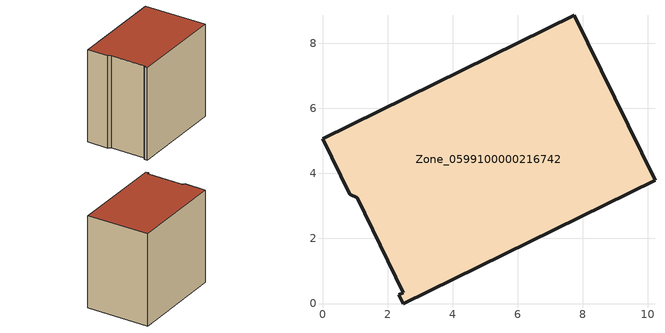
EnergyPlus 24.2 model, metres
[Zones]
Zone_0599100000216742
 floor ground (C_G): 2.48,0.34 1.07,3.25 0.84,3.36 0,5.07 7.75,8.86 10.23,3.79 2.48,0 2.34,0.27 z0
 wall outside (C_F): 2.48,0 10.23,3.79 7.75,8.86 0,5.07 0.84,3.36 1.07,3.25 2.48,0.34 2.34,0.27 2.48,0 z0:8.35
 roof outside (C_R): 1.07,3.25 2.48,0.34 2.34,0.27 2.48,0 10.23,3.79 7.75,8.86 0,5.07 0.84,3.36 z8.35
[BUILDING]
Pand.0599100000216742: North Axis=0; Terrain=City; Loads Convergence Tolerance Value=0.04; Temperature Convergence Tolerance Value=0.4; Solar Distribution=FullExterior; Maximum Number of Warmup Days=25; Minimum Number of Warmup Days=1
[Site:Location]
Rotterdam.The.Hague.AP_ZH_NLD Design_Conditions: Latitude=51.96; Longitude=4.45; Time Zone=1; Elevation=-4.5
[SITE:GROUNDTEMPERATURE:BUILDINGSURFACE]
18, 18, 18, 18, 18, 18, 18, 18, 18, 18, 18, 18
[MATERIAL] Thermal Absorptance=0.9; Solar Absorptance=0.7; Visible Absorptance=0.7
Name | Roughness | Thickness | Conductivity | Density | Specific Heat
G.TI.1965-1974 | MediumSmooth | 0.15 | 0.882353 | 540 | 1210
F.TI.1965-1974 | Rough | 0.3 | 0.697674 | 1920 | 840
R.TI.1965-1974 | MediumRough | 0.2 | 0.232558 | 1500 | 1000
[CONSTRUCTION]
C_G: G.TI.1965-1974
C_F: F.TI.1965-1974
C_R: R.TI.1965-1974
[ZONE]
Zone_0599100000216742: Type=1; Multiplier=1; Ceiling Height=Autocalculate; Volume=Autocalculate; Floor Area=autocalculate; Part of Total Floor Area=Yes
[ZONEINFILTRATION:DESIGNFLOWRATE]
Infil_Zone_0599100000216742: Zone or ZoneList or Space or SpaceList=Zone_0599100000216742; Schedule=AlwaysOn; Design Flow Rate Calculation Method=Flow/Area; Flow Rate per Floor Area=0.003; Constant Term Coefficient=1; Temperature Term Coefficient=0; Velocity Term Coefficient=0; Velocity Squared Term Coefficient=0
[HVACTEMPLATE:ZONE:IDEALLOADSAIRSYSTEM]
Zone_0599100000216742: Maximum Heating Supply Air Temperature=50; Minimum Cooling Supply Air Temperature=13; Maximum Heating Supply Air Humidity Ratio=0.0156; Minimum Cooling Supply Air Humidity Ratio=0.0077; Heating Limit=NoLimit; Cooling Limit=NoLimit; Dehumidification Control Type=ConstantSensibleHeatRatio; Cooling Sensible Heat Ratio=0.7; Dehumidification Setpoint=60; Humidification Control Type=None; Humidification Setpoint=30; Outdoor Air Method=None; Outdoor Air Flow Rate per Person=0.00944; Outdoor Air Flow Rate per Zone Floor Area=0; Outdoor Air Flow Rate per Zone=0; Demand Controlled Ventilation Type=None; Outdoor Air Economizer Type=NoEconomizer; Heat Recovery Type=None; Sensible Heat Recovery Effectiveness=0.7; Latent Heat Recovery Effectiveness=0.65
[ZONECONTROL:THERMOSTAT]
ThermostatControl_Zone_0599100000216742: Zone or ZoneList=Zone_0599100000216742; Control Type Schedule=DualSetpointControlType; Control 1=Thermostat_Zone_0599100000216742; Temperature Difference Between Cutout And Setpoint=0
[THERMOSTATSETPOINT:DUALSETPOINT]
Thermostat_Zone_0599100000216742: Heating Setpoint Temperature Schedule=HeatingSetpoint_Zone_0599100000216742; Cooling Setpoint Temperature Schedule=CoolingSetpoint_Zone_0599100000216742
[SCHEDULE:COMPACT]
HeatingSetpoint_Zone_0599100000216742: Through: 12/31, For: AllDays, Until: 24:00, 21
CoolingSetpoint_Zone_0599100000216742: Through: 12/31, For: AllDays, Until: 24:00, 24
DualSetpointControlType: Through: 12/31, For: AllDays, Until: 24:00, 4
AlwaysOn: Through: 12/31, For: AllDays, Until: 24:00, 1
